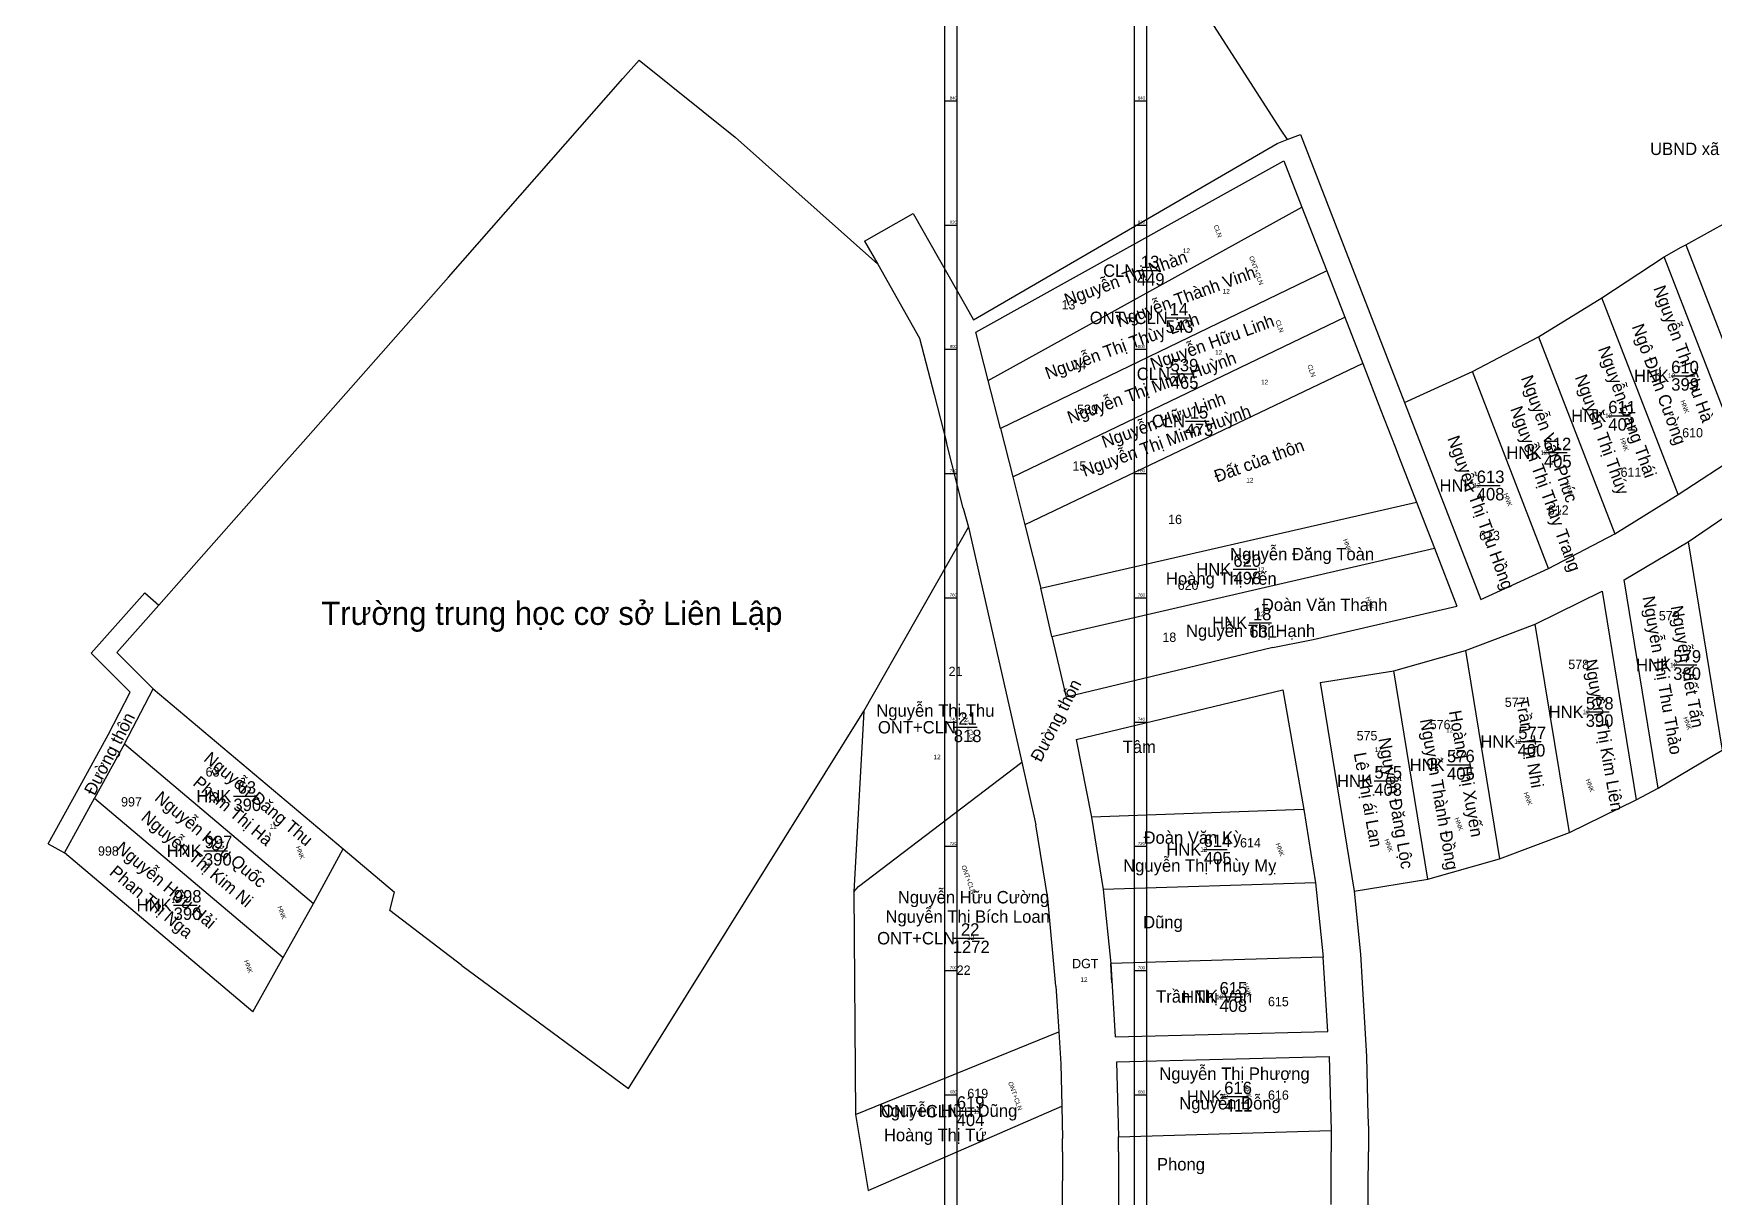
# Model space of a CAD drawing. Extents: x 547747 to 549324, y 1837450 to 1838029.
# Drawn here: x 548838.5 to 549109.1, y 1837605.4 to 1837792.7 of the extents above; entities that cross this region are included whole.
import ezdxf

# ---------------------------------------------------------------- set-up
doc = ezdxf.new("R2010")
doc.units = 0
for name, color, linetype in [('Level 10', 7, 'Continuous'), ('Level 13', 7, 'Continuous'), ('Level 14', 7, 'Continuous'), ('Level 15', 7, 'Continuous'), ('Level 16', 7, 'Continuous'), ('Level 18', 7, 'Continuous'), ('Level 19', 7, 'Continuous'), ('Level 2', 7, 'Continuous'), ('Level 21', 7, 'Continuous'), ('Level 3', 7, 'Continuous'), ('Level 4', 7, 'Continuous'), ('Level 57', 7, 'Continuous'), ('Level 58', 7, 'Continuous'), ('Level 63', 7, 'Continuous')]:
    doc.layers.add(name, color=color, linetype=linetype)

msp = doc.modelspace()

# ---------------------------------------------------------------- linework, layer by layer
at = {"layer": 'Level 10'}
for p, q in [((549017.34, 1837811.37), (549039.34, 1837777.21)), ((548933.38, 1837785.49), (548936.01, 1837788.48)), ((548936.01, 1837788.48), (548951.47, 1837776.07)), ((548905.28, 1837753.52), (548933.38, 1837785.49)), ((549039.34, 1837777.21), (549040.33, 1837775.68)), ((548951.47, 1837776.07), (548974.41, 1837755.62)), ((548989.81, 1837746.65), (549038.74, 1837775.06)), ((549038.74, 1837775.06), (549040.33, 1837775.68)), ((549040.33, 1837775.68), (549041.6, 1837776.17)), ((549041.6, 1837776.17), (549042.46, 1837776.5)), ((549042.46, 1837776.5), (549059.22, 1837733.34)), ((548990.19, 1837744.65), (549039.82, 1837772.26)), ((549039.82, 1837772.26), (549042.71, 1837764.8)), ((548972.3, 1837759.35), (548980.14, 1837763.77)), ((548980.14, 1837763.77), (548988.57, 1837748.84)), ((548992.19, 1837736.9), (549042.71, 1837764.8)), ((549042.71, 1837764.8), (549046.7, 1837754.55)), ((549104.52, 1837758.75), (549115.01, 1837764.58)), ((548972.3, 1837759.35), (548974.41, 1837755.62)), ((549101.03, 1837756.79), (549103.79, 1837758.34)), ((549103.79, 1837758.34), (549104.52, 1837758.75)), ((549104.52, 1837758.75), (549116.81, 1837727.05)), ((548974.41, 1837755.62), (548981.15, 1837743.7)), ((549090.99, 1837750.22), (549101.03, 1837756.79)), ((549113.32, 1837725.09), (549101.03, 1837756.79)), ((548905.28, 1837753.52), (548881.91, 1837727)), ((549046.7, 1837754.55), (548994.18, 1837729.15)), ((549046.7, 1837754.55), (549049.6, 1837747.09)), ((549080.78, 1837743.92), (549090.99, 1837750.22)), ((549103.28, 1837718.52), (549090.99, 1837750.22)), ((548988.57, 1837748.84), (548989.81, 1837746.65)), ((548992.19, 1837736.9), (548990.19, 1837744.65)), ((548996.15, 1837721.4), (549049.6, 1837747.09)), ((549049.6, 1837747.09), (549052.5, 1837739.64)), ((548981.15, 1837743.7), (548983.48, 1837734.65)), ((549070.15, 1837738.35), (549080.78, 1837743.92)), ((549080.78, 1837743.92), (549093.07, 1837712.22)), ((549052.5, 1837739.64), (548998.1, 1837713.64)), ((549052.5, 1837739.64), (549055.36, 1837732.24)), ((548994.18, 1837729.15), (548992.19, 1837736.9)), ((549059.22, 1837733.34), (549070.15, 1837738.35)), ((549082.44, 1837706.65), (549070.15, 1837738.35)), ((548983.48, 1837734.65), (548985.46, 1837726.94)), ((549055.36, 1837732.24), (549057.7, 1837726.21)), ((549059.22, 1837733.34), (549071.53, 1837701.65)), ((548994.18, 1837729.15), (548996.15, 1837721.4)), ((548881.91, 1837727), (548878.81, 1837723.52)), ((548988.15, 1837716.32), (548985.46, 1837726.94)), ((549057.7, 1837726.21), (549058.25, 1837724.78)), ((548858.64, 1837700.74), (548878.81, 1837723.52)), ((549058.25, 1837724.78), (549061.16, 1837717.33)), ((549103.28, 1837718.52), (549113.32, 1837725.09)), ((548996.15, 1837721.4), (548998.1, 1837713.64)), ((549093.07, 1837712.22), (549103.28, 1837718.52)), ((548988.15, 1837716.32), (548989.01, 1837713.26)), ((549000.65, 1837703.45), (549061.16, 1837717.33)), ((549061.16, 1837717.33), (549064.06, 1837709.88)), ((549104.89, 1837710.95), (549110.8, 1837714.94)), ((548972.18, 1837683.66), (548989.01, 1837713.26)), ((548989.01, 1837713.26), (548989.19, 1837712.59)), ((548989.19, 1837712.59), (548997.6, 1837675.48)), ((548998.1, 1837713.64), (549000.65, 1837703.45)), ((549082.44, 1837706.65), (549093.07, 1837712.22)), ((549002.47, 1837695.66), (549064.06, 1837709.88)), ((549064.06, 1837709.88), (549067.68, 1837700.56)), ((549094.59, 1837704.8), (549104.89, 1837710.95)), ((549104.89, 1837710.95), (549110.4, 1837677.4)), ((549071.53, 1837701.65), (549082.44, 1837706.65)), ((549100.09, 1837671.25), (549094.59, 1837704.8)), ((548847.77, 1837692.99), (548856.42, 1837702.71)), ((548856.42, 1837702.71), (548858.64, 1837700.74)), ((549002.47, 1837695.66), (549000.65, 1837703.45)), ((549080.28, 1837697.66), (549091.03, 1837702.98)), ((549091.03, 1837702.98), (549096.54, 1837669.41)), ((548851.89, 1837693.11), (548858.64, 1837700.74)), ((549044.54, 1837695.18), (549067.68, 1837700.56)), ((549069.05, 1837693.43), (549080.28, 1837697.66)), ((549085.77, 1837664.11), (549080.28, 1837697.66)), ((549002.47, 1837695.66), (549004.77, 1837685.93)), ((549038.02, 1837693.89), (549004.77, 1837685.93)), ((549038.02, 1837693.89), (549044.54, 1837695.18)), ((549057.5, 1837690.18), (549069.05, 1837693.43)), ((549069.05, 1837693.43), (549074.54, 1837659.88)), ((548854.05, 1837686.71), (548847.77, 1837692.99)), ((548857.73, 1837687.27), (548851.89, 1837693.11)), ((549045.65, 1837688.27), (549057.5, 1837690.18)), ((549045.65, 1837688.27), (549051.13, 1837654.71)), ((549062.99, 1837656.63), (549057.5, 1837690.18)), ((548850.48, 1837679.85), (548854.05, 1837686.71)), ((548853.11, 1837678.4), (548857.73, 1837687.27)), ((548857.73, 1837687.27), (548888.33, 1837661.5)), ((549006.34, 1837679.09), (549039.65, 1837687.08)), ((549039.65, 1837687.08), (549043.01, 1837667.86)), ((548934.26, 1837622.92), (548972.18, 1837683.66)), ((548972.18, 1837683.66), (548970.57, 1837654.58)), ((548845.66, 1837671.08), (548850.48, 1837679.85)), ((548853.11, 1837678.4), (548848.29, 1837669.64)), ((548853.11, 1837678.4), (548883.55, 1837652.71)), ((549006.34, 1837679.09), (549008.82, 1837666.62)), ((549100.09, 1837671.25), (549110.4, 1837677.4)), ((548971.32, 1837655.44), (548997.6, 1837675.48)), ((548997.6, 1837675.48), (548999.89, 1837665.35)), ((548840.85, 1837662.31), (548845.66, 1837671.08)), ((548843.48, 1837660.87), (548848.29, 1837669.64)), ((548848.29, 1837669.64), (548878.66, 1837643.99)), ((549085.77, 1837664.11), (549096.54, 1837669.41)), ((549096.54, 1837669.41), (549100.09, 1837671.25)), ((549043.01, 1837667.86), (549008.82, 1837666.62)), ((549008.82, 1837666.62), (549010.69, 1837654.94)), ((549043.01, 1837667.86), (549044.9, 1837656.01)), ((549001.79, 1837653.53), (548999.89, 1837665.35)), ((549074.54, 1837659.88), (549085.77, 1837664.11)), ((548840.85, 1837662.31), (548843.48, 1837660.87)), ((548873.77, 1837635.27), (548843.48, 1837660.87)), ((548883.55, 1837652.71), (548888.33, 1837661.5)), ((548888.33, 1837661.5), (548896.59, 1837654.55)), ((549062.99, 1837656.63), (549074.54, 1837659.88)), ((548970.57, 1837654.58), (548971.32, 1837655.44)), ((549044.9, 1837656.01), (549010.69, 1837654.94)), ((549044.9, 1837656.01), (549046.14, 1837644.07)), ((549051.13, 1837654.71), (549062.99, 1837656.63)), ((548878.66, 1837643.99), (548883.55, 1837652.71)), ((548895.84, 1837651.57), (548896.59, 1837654.55)), ((548970.57, 1837654.58), (548970.84, 1837618.76)), ((549003.11, 1837639.39), (549001.79, 1837653.53)), ((549010.69, 1837654.94), (549011.92, 1837643.03)), ((549051.13, 1837654.71), (549052.13, 1837644.53)), ((548907.45, 1837642.7), (548895.84, 1837651.57)), ((549052.13, 1837644.53), (549052.41, 1837639.93)), ((548873.77, 1837635.27), (548878.66, 1837643.99)), ((548907.45, 1837642.7), (548934.26, 1837622.92)), ((549046.14, 1837644.07), (549011.92, 1837643.03)), ((549011.92, 1837643.03), (549012.63, 1837631.24)), ((549046.87, 1837632.09), (549046.14, 1837644.07)), ((549003.11, 1837639.39), (549003.56, 1837632.1)), ((549052.41, 1837639.93), (549053.12, 1837628.06)), ((548970.84, 1837618.76), (549003.57, 1837632.03)), ((549003.56, 1837632.1), (549003.57, 1837632.03)), ((549003.57, 1837632.03), (549003.88, 1837626.87)), ((549012.63, 1837631.24), (549046.87, 1837632.09)), ((549003.88, 1837626.87), (549004.05, 1837620.1)), ((549012.88, 1837627.24), (549047.12, 1837628.09)), ((549012.88, 1837627.24), (549013.17, 1837615.16)), ((549047.12, 1837628.09), (549047.41, 1837616.15)), ((549053.12, 1837628.06), (549053.35, 1837618.58)), ((548972.89, 1837606.52), (549004.05, 1837620.1)), ((549004.05, 1837620.1), (549004.17, 1837614.89)), ((548970.84, 1837618.76), (548972.89, 1837606.52)), ((549053.35, 1837618.58), (549053.41, 1837616.3)), ((549004.17, 1837612.74), (549004.17, 1837614.89)), ((549013.17, 1837615.16), (549047.41, 1837616.15)), ((549013.17, 1837612.75), (549013.17, 1837615.16)), ((549047.41, 1837616.15), (549047.41, 1837612.75)), ((549053.41, 1837616.3), (549053.41, 1837612.74)), ((549004.17, 1837612.74), (549004.18, 1837608.08)), ((549013.17, 1837612.75), (549013.18, 1837606.65)), ((549047.4, 1837606.65), (549047.41, 1837612.75)), ((549053.4, 1837606.64), (549053.41, 1837612.74)), ((549004.18, 1837606.64), (549004.18, 1837608.08)), ((549004.18, 1837603.02), (549004.18, 1837606.64)), ((549013.18, 1837606.65), (549013.18, 1837602.92)), ((549047.4, 1837604.27), (549047.4, 1837606.65)), ((549053.4, 1837604.17), (549053.4, 1837606.64))]:
    msp.add_line(p, q, dxfattribs=at)
at = {"layer": 'Level 16'}
for p, q in [((549016.12, 1837754.58), (549019.88, 1837754.58)), ((549020.74, 1837746.98), (549024.54, 1837746.98)), ((549021.53, 1837737.97), (549025.35, 1837737.97)), ((549102.15, 1837737.66), (549105.95, 1837737.66)), ((549092.03, 1837731.22), (549095.63, 1837731.22)), ((549023.95, 1837730.37), (549027.75, 1837730.37)), ((549081.61, 1837725.28), (549085.43, 1837725.28)), ((549070.83, 1837720), (549074.63, 1837720)), ((549031.66, 1837706.5), (549035.46, 1837706.5)), ((549034.23, 1837697.9), (549037.83, 1837697.9)), ((549102.49, 1837691.1), (549106.29, 1837691.1)), ((549088.4, 1837683.54), (549092.2, 1837683.54)), ((548986.63, 1837681.09), (548990.43, 1837681.09)), ((549077.41, 1837678.77), (549081.25, 1837678.77)), ((549066.02, 1837675.03), (549069.85, 1837675.03)), ((549054.32, 1837672.44), (549058.14, 1837672.44)), ((548870.66, 1837669.99), (548874.46, 1837669.99)), ((548865.89, 1837661.2), (548869.73, 1837661.2)), ((549026.85, 1837661.4), (549030.67, 1837661.4)), ((548861.04, 1837652.46), (548864.84, 1837652.46)), ((548986.51, 1837647.12), (548991.57, 1837647.12)), ((549029.39, 1837637.66), (549033.21, 1837637.66)), ((549030.15, 1837621.62), (549033.98, 1837621.62)), ((548987.13, 1837619.27), (548990.89, 1837619.27))]:
    msp.add_line(p, q, dxfattribs=at)
at = {"layer": 'Level 57'}
msp.add_lwpolyline([(549011.92, 1837643.03), (549011.91, 1837643.03), (549012.1, 1837639.91)], close=True, dxfattribs=at)
msp.add_lwpolyline([(549011.92, 1837643.03), (549011.91, 1837643.03), (549012.1, 1837639.91)], close=True, dxfattribs=at)
at = {"layer": 'Level 58'}
for p, q in [((549015.69, 1837781.92), (549017.69, 1837781.92)), ((549015.69, 1837781.92), (549017.69, 1837781.92)), ((549015.69, 1837781.92), (549017.69, 1837781.92)), ((549015.69, 1837781.92), (549017.69, 1837781.92)), ((549015.69, 1837781.92), (549017.69, 1837781.92)), ((549015.69, 1837761.92), (549017.69, 1837761.92)), ((549015.69, 1837761.92), (549017.69, 1837761.92)), ((549015.69, 1837761.92), (549017.69, 1837761.92)), ((549015.69, 1837761.92), (549017.69, 1837761.92)), ((549015.69, 1837761.92), (549017.69, 1837761.92)), ((549015.69, 1837741.92), (549017.69, 1837741.92)), ((549015.69, 1837741.92), (549017.69, 1837741.92)), ((549015.69, 1837741.92), (549017.69, 1837741.92)), ((549015.69, 1837741.92), (549017.69, 1837741.92)), ((549015.69, 1837741.92), (549017.69, 1837741.92)), ((549015.69, 1837721.92), (549017.69, 1837721.92)), ((549015.69, 1837721.92), (549017.69, 1837721.92)), ((549015.69, 1837721.92), (549017.69, 1837721.92)), ((549015.69, 1837721.92), (549017.69, 1837721.92)), ((549015.69, 1837721.92), (549017.69, 1837721.92)), ((549015.69, 1837701.92), (549017.69, 1837701.92)), ((549015.69, 1837701.92), (549017.69, 1837701.92)), ((549015.69, 1837701.92), (549017.69, 1837701.92)), ((549015.69, 1837701.92), (549017.69, 1837701.92)), ((549015.69, 1837701.92), (549017.69, 1837701.92)), ((549015.69, 1837681.92), (549017.69, 1837681.92)), ((549015.69, 1837681.92), (549017.69, 1837681.92)), ((549015.69, 1837681.92), (549017.69, 1837681.92)), ((549015.69, 1837681.92), (549017.69, 1837681.92)), ((549015.69, 1837681.92), (549017.69, 1837681.92)), ((549015.69, 1837661.92), (549017.69, 1837661.92)), ((549015.69, 1837661.92), (549017.69, 1837661.92)), ((549015.69, 1837661.92), (549017.69, 1837661.92)), ((549015.69, 1837661.92), (549017.69, 1837661.92)), ((549015.69, 1837661.92), (549017.69, 1837661.92)), ((549015.69, 1837641.92), (549017.69, 1837641.92)), ((549015.69, 1837641.92), (549017.69, 1837641.92)), ((549015.69, 1837641.92), (549017.69, 1837641.92)), ((549015.69, 1837641.92), (549017.69, 1837641.92)), ((549015.69, 1837641.92), (549017.69, 1837641.92)), ((549015.69, 1837621.92), (549017.69, 1837621.92)), ((549015.69, 1837621.92), (549017.69, 1837621.92)), ((549015.69, 1837621.92), (549017.69, 1837621.92)), ((549015.69, 1837621.92), (549017.69, 1837621.92)), ((549015.69, 1837621.92), (549017.69, 1837621.92))]:
    msp.add_line(p, q, dxfattribs=at)
for points in [[(548680.32, 1837463.19), (548680.32, 1837963.29), (549017.69, 1837963.29), (549017.69, 1837463.19)], [(548680.32, 1837463.19), (548680.32, 1837963.29), (549017.69, 1837963.29), (549017.69, 1837463.19)], [(548680.32, 1837463.19), (548680.32, 1837963.29), (549017.69, 1837963.29), (549017.69, 1837463.19)], [(548680.32, 1837463.19), (548680.32, 1837963.29), (549017.69, 1837963.29), (549017.69, 1837463.19)], [(548680.32, 1837463.19), (548680.32, 1837963.29), (549017.69, 1837963.29), (549017.69, 1837463.19)], [(548682.32, 1837961.29), (549015.69, 1837961.29), (549015.69, 1837465.19), (548682.32, 1837465.19)], [(548682.32, 1837465.19), (548682.32, 1837961.29), (549015.69, 1837961.29), (549015.69, 1837465.19)], [(548682.32, 1837465.19), (548682.32, 1837961.29), (549015.69, 1837961.29), (549015.69, 1837465.19)], [(548682.32, 1837465.19), (548682.32, 1837961.29), (549015.69, 1837961.29), (549015.69, 1837465.19)], [(548682.32, 1837465.19), (548682.32, 1837961.29), (549015.69, 1837961.29), (549015.69, 1837465.19)], [(548682.32, 1837465.19), (548682.32, 1837961.29), (549015.69, 1837961.29), (549015.69, 1837465.19)]]:
    msp.add_lwpolyline(points, close=True, dxfattribs=at)
at = {"layer": 'Level 63'}
for p, q in [((548985.21, 1837781.92), (548987.21, 1837781.92)), ((548985.21, 1837761.92), (548987.21, 1837761.92)), ((548985.21, 1837741.92), (548987.21, 1837741.92)), ((548985.21, 1837721.92), (548987.21, 1837721.92)), ((548985.21, 1837701.92), (548987.21, 1837701.92)), ((548985.21, 1837681.92), (548987.21, 1837681.92)), ((548985.21, 1837661.92), (548987.21, 1837661.92)), ((548985.21, 1837641.92), (548987.21, 1837641.92)), ((548985.21, 1837621.92), (548987.21, 1837621.92))]:
    msp.add_line(p, q, dxfattribs=at)
for points in [[(548985.21, 1837463.45), (548985.21, 1837963.55), (549322.58, 1837963.55), (549322.58, 1837463.45)], [(548987.21, 1837465.45), (548987.21, 1837961.55), (549320.58, 1837961.55), (549320.58, 1837465.45)]]:
    msp.add_lwpolyline(points, close=True, dxfattribs=at)

# ---------------------------------------------------------------- texts
at = {"layer": 'Level 13'}
for s, p in [('UBND xã', (549098.77, 1837773.19)), ('Nguyễn Đăng Toàn', (549031.15, 1837707.95)), ('Đoàn Văn Thanh', (549036.26, 1837699.8)), ('Nguyễn Thị Thu', (548974.18, 1837682.76)), ('Tâm', (549013.85, 1837676.93)), ('Tâm', (549013.85, 1837676.93)), ('Tâm', (549013.85, 1837676.93)), ('Tâm', (549013.85, 1837676.93)), ('Đoàn Văn Kỳ', (549017.21, 1837662.32)), ('Nguyễn Hữu Cường', (548977.65, 1837652.72)), ('Dũng', (549017.14, 1837648.71)), ('Trần Thị Vân', (549019.23, 1837636.75)), ('Nguyễn Hữu Dũng', (548974.58, 1837618.36)), ('Nguyễn Đỗng', (549022.96, 1837619.55)), ('Phong', (549019.37, 1837609.73)), ('Phong', (549019.37, 1837609.73))]:
    msp.add_text(s, height=2, dxfattribs=at).set_placement(p)
for s, rotation, p in [('Nguyễn Thị Nhàn', 20, (549004.9, 1837748.88)), ('Nguyễn Thành Vinh', 20, (549013.23, 1837745.43)), ('Nguyễn Hữu Linh', 20, (549018.75, 1837738.52)), ('Ngô Đình Cường', 290, (549095.8, 1837745.58)), ('Nguyễn Đang Thái', 290, (549090.35, 1837741.99)), ('Nguyễn Văn Phúc', 290, (549077.95, 1837737.31)), ('Nguyễn Hữu Linh', 20, (549010.91, 1837725.99)), ('Đất của thôn', 20, (549029.03, 1837720.46)), ('Nguyễn Thị Thu Hồng', 290, (549066.09, 1837727.58)), ('Nguyễn Viết Tấn', 280, (549102.07, 1837700.49)), ('Đường thôn', 62.794, (549000.69, 1837675.33)), ('Đường thôn', 62.794, (548848.31, 1837669.96)), ('Nguyễn Thành Đồng', 280, (549061.7, 1837682.26)), ('Nguyễn Đăng Thu', 320, (548865.75, 1837675.76)), ('Nguyễn Đăng Lộc', 280, (549055.01, 1837679.23)), ('Nguyễn Hữu Quốc', 320, (548857.83, 1837669.44)), ('Nguyễn Hữu Hải', 320, (548851.58, 1837661.31))]:
    msp.add_text(s, height=2, rotation=rotation, dxfattribs=at).set_placement(p)
at = {"layer": 'Level 14'}
for s, p in [('13', (549016.78, 1837754.98)), ('14', (549021.41, 1837747.38)), ('539', (549021.57, 1837738.37)), ('610', (549102.16, 1837738.06)), ('15', (549024.65, 1837730.77)), ('611', (549092.04, 1837731.62)), ('612', (549081.62, 1837725.68)), ('613', (549070.86, 1837720.4)), ('620', (549031.67, 1837706.9)), ('18', (549034.82, 1837698.3)), ('579', (549102.52, 1837691.5)), ('578', (549088.43, 1837683.94)), ('21', (548987.39, 1837681.48)), ('577', (549077.55, 1837679.17)), ('576', (549066.07, 1837675.43)), ('575', (549054.38, 1837672.84)), ('63', (548871.34, 1837670.39)), ('997', (548866.03, 1837661.6)), ('614', (549026.87, 1837661.8)), ('998', (548861.07, 1837652.86)), ('22', (548987.8, 1837647.52)), ('615', (549029.45, 1837638.06)), ('616', (549030.2, 1837622.02)), ('619', (548987.14, 1837619.67))]:
    msp.add_text(s, height=2, dxfattribs=at).set_placement(p)
at = {"layer": 'Level 15'}
for s, rotation, p in [('Nguyễn Thị Thu Hà', 290, (549099.27, 1837751.76)), ('Nguyễn Thị Thùy Linh', 20, (549001.8, 1837737.04)), ('Nguyễn Thị Minh Huỳnh', 20, (549005.38, 1837729.92)), ('Nguyễn Thị Thúy', 290, (549086.63, 1837737.43)), ('Nguyễn Thị Minh Huỳnh', 20, (549007.74, 1837721.36)), ('Nguyễn Thị Thùy Trang', 290, (549076.22, 1837732.33)), ('Nguyễn Thị Thu Thảo', 280, (549097.54, 1837702.02)), ('Nguyễn Thị Kim Liên', 280, (549088.23, 1837691.85)), ('Trần Thị Nhi', 280, (549077.12, 1837685.66)), ('Hoàng Thị Xuyến', 280, (549066.37, 1837683.62)), ('Lê Thị ái Lan', 280, (549051.05, 1837676.85)), ('Phạm Thị Hà', 320, (548863.99, 1837671.87)), ('Nguyễn Thị Kim Ni', 320, (548855.65, 1837666.29)), ('Phan Thị Nga', 320, (548850.56, 1837657.48))]:
    msp.add_text(s, height=2, rotation=rotation, dxfattribs=at).set_placement(p)
for s, p in [('Hoàng Thị Yến', (549020.81, 1837704.01)), ('Nguyễn Thị Hạnh', (549024.04, 1837695.61)), ('Nguyễn Thị Thùy Mỵ', (549013.93, 1837657.82)), ('Nguyễn Thị Bích Loan', (548975.66, 1837649.6)), ('Nguyễn Thị Phượng', (549019.75, 1837624.31)), ('Hoàng Thị Tứ', (548975.41, 1837614.44))]:
    msp.add_text(s, height=2, dxfattribs=at).set_placement(p)
at = {"layer": 'Level 18'}
for s, p in [('12', (549023.54, 1837757.41)), ('12', (549029.95, 1837750.88)), ('12', (549028.75, 1837741.05)), ('12', (549036.13, 1837736.26)), ('12', (549101.65, 1837737.28)), ('12', (549091.53, 1837730.84)), ('12', (549081.11, 1837724.9)), ('12', (549033.75, 1837720.47)), ('12', (549070.33, 1837719.62)), ('12', (549070.33, 1837719.62)), ('12', (549035.53, 1837706.08)), ('12', (549035.53, 1837698.94)), ('12', (549101.99, 1837690.72)), ('12', (549087.9, 1837683.16)), ('12', (549065.94, 1837680.24)), ('12', (549054.44, 1837677.1)), ('12', (549076.91, 1837678.4)), ('12', (549076.91, 1837678.4)), ('12', (548983.39, 1837675.92)), ('12', (549054.62, 1837674.12)), ('11', (548876.49, 1837664.76)), ('12', (549026.34, 1837661.02)), ('11', (548865.86, 1837658.52)), ('11', (548860.7, 1837652.8)), ('12', (548988.82, 1837646.83)), ('12', (549007.04, 1837640.08)), ('12', (549007.04, 1837640.08)), ('12', (549028.89, 1837637.28)), ('12', (549029.65, 1837621.24)), ('12', (548989.83, 1837618.85))]:
    msp.add_text(s, height=0.75, dxfattribs=at).set_placement(p)
at = {"layer": 'Level 19'}
for s, p in [('CLN', (549028.49, 1837761.78)), ('ONT+CLN', (549034.19, 1837756.76)), ('CLN', (549038.43, 1837746.48)), ('CLN', (549043.56, 1837739.31)), ('HNK', (549103.64, 1837733.57)), ('HNK', (549093.91, 1837727.48)), ('HNK', (549085.04, 1837720.21)), ('HNK', (549075.14, 1837718.61)), ('HNK', (549049.3, 1837711.25)), ('HNK', (549052.94, 1837701.94)), ('ONT+CLN', (548987.85, 1837683.22)), ('HNK', (549104.08, 1837682.6)), ('HNK', (549088.37, 1837672.61)), ('HNK', (549078.39, 1837670.48)), ('HNK', (549067.26, 1837666.39)), ('HNK', (548880.71, 1837661.8)), ('HNK', (549038.46, 1837662.29)), ('HNK', (549055.97, 1837662.95)), ('ONT+CLN', (548987.85, 1837658.7)), ('HNK', (548877.76, 1837652.14)), ('HNK', (548872.36, 1837643.46)), ('HNK', (549033.22, 1837639.69)), ('ONT+CLN', (548995.38, 1837623.88)), ('HNK', (549033.22, 1837623.31))]:
    msp.add_text(s, height=0.75, rotation=290, dxfattribs=at).set_placement(p)
at = {"layer": 'Level 2'}
for s, p in [('CLN', (549010.7, 1837753.58)), ('ONT+CLN', (549008.55, 1837745.98)), ('CLN', (549016.11, 1837736.97)), ('HNK', (549096.18, 1837736.66)), ('CLN', (549018.53, 1837729.37)), ('HNK', (549086.06, 1837730.22)), ('HNK', (549075.64, 1837724.28)), ('HNK', (549064.86, 1837719)), ('HNK', (549025.69, 1837705.5)), ('HNK', (549028.26, 1837696.9)), ('HNK', (549096.52, 1837690.1)), ('HNK', (549082.43, 1837682.54)), ('ONT+CLN', (548974.44, 1837680.08)), ('HNK', (549071.44, 1837677.77)), ('HNK', (549060.05, 1837674.03)), ('HNK', (549048.35, 1837671.44)), ('HNK', (548864.69, 1837668.99)), ('HNK', (548859.92, 1837660.2)), ('HNK', (549020.88, 1837660.4)), ('HNK', (548855.07, 1837651.46)), ('ONT+CLN', (548974.32, 1837646.12)), ('HNK', (549023.42, 1837636.66)), ('ONT+CLN', (548974.94, 1837618.27)), ('HNK', (549024.18, 1837620.62))]:
    msp.add_text(s, height=2, dxfattribs=at).set_placement(p)
at = {"layer": 'Level 21'}
for s, p in [('13', (549004.01, 1837748.33)), ('14', (549005.77, 1837738.7)), ('539', (549006.52, 1837731.5)), ('610', (549103.94, 1837727.74)), ('15', (549005.77, 1837722.4)), ('611', (549094.02, 1837721.39)), ('16', (549021.17, 1837713.78)), ('612', (549082.31, 1837715.3)), ('613', (549071.25, 1837711.19)), ('613', (549071.25, 1837711.19)), ('620', (549022.71, 1837703.19)), ('579', (549100.18, 1837698.28)), ('18', (549020.25, 1837694.82)), ('21', (548985.82, 1837689.32)), ('578', (549085.6, 1837690.44)), ('577', (549075.38, 1837684.35)), ('577', (549075.38, 1837684.35)), ('575', (549051.52, 1837678.96)), ('575', (549051.52, 1837678.96)), ('576', (549063.29, 1837680.76)), ('576', (549063.29, 1837680.76)), ('63', (548866.19, 1837673.14)), ('997', (548852.58, 1837668.32)), ('998', (548848.86, 1837660.4)), ('614', (549032.75, 1837661.73)), ('22', (548987.13, 1837641.22)), ('DGT', (549005.71, 1837642.29)), ('DGT', (549005.71, 1837642.29)), ('615', (549037.25, 1837636.17)), ('619', (548988.84, 1837621.37)), ('616', (549037.25, 1837621.12))]:
    msp.add_text(s, height=1.5, dxfattribs=at).set_placement(p)
at = {"layer": 'Level 3'}
for s, p in [('449', (549016.13, 1837752.18)), ('543', (549020.77, 1837744.58)), ('465', (549021.59, 1837735.57)), ('399', (549102.18, 1837735.26)), ('473', (549023.98, 1837727.97)), ('401', (549092.04, 1837728.82)), ('405', (549081.67, 1837722.88)), ('408', (549070.86, 1837717.6)), ('498', (549031.69, 1837704.1)), ('631', (549034.24, 1837695.5)), ('380', (549102.5, 1837688.7)), ('390', (549088.41, 1837681.14)), ('818', (548986.66, 1837678.68)), ('400', (549077.44, 1837676.37)), ('405', (549066.08, 1837672.63)), ('408', (549054.36, 1837670.04)), ('390', (548870.67, 1837667.59)), ('390', (548865.92, 1837658.8)), ('405', (549026.91, 1837659)), ('390', (548861.05, 1837650.06)), ('1272', (548986.49, 1837644.72)), ('408', (549029.43, 1837635.26)), ('411', (549030.28, 1837619.22)), ('404', (548987.12, 1837616.87))]:
    msp.add_text(s, height=2, dxfattribs=at).set_placement(p)
at = {"layer": 'Level 4'}
msp.add_text('Trường trung học cơ sở Liên Lập', height=3.75, dxfattribs=at).set_placement((548884.8, 1837697.55))
at = {"layer": 'Level 58'}
for s, p in [('840', (549016.29, 1837782.12)), ('840', (549016.29, 1837782.12)), ('840', (549016.29, 1837782.12)), ('840', (549016.29, 1837782.12)), ('840', (549016.29, 1837782.12)), ('820', (549016.29, 1837762.12)), ('820', (549016.29, 1837762.12)), ('820', (549016.29, 1837762.12)), ('820', (549016.29, 1837762.12)), ('820', (549016.29, 1837762.12)), ('800', (549016.29, 1837742.12)), ('800', (549016.29, 1837742.12)), ('800', (549016.29, 1837742.12)), ('800', (549016.29, 1837742.12)), ('800', (549016.29, 1837742.12)), ('780', (549016.29, 1837722.12)), ('780', (549016.29, 1837722.12)), ('780', (549016.29, 1837722.12)), ('780', (549016.29, 1837722.12)), ('780', (549016.29, 1837722.12)), ('760', (549016.29, 1837702.12)), ('760', (549016.29, 1837702.12)), ('760', (549016.29, 1837702.12)), ('760', (549016.29, 1837702.12)), ('760', (549016.29, 1837702.12)), ('740', (549016.29, 1837682.12)), ('740', (549016.29, 1837682.12)), ('740', (549016.29, 1837682.12)), ('740', (549016.29, 1837682.12)), ('740', (549016.29, 1837682.12)), ('720', (549016.29, 1837662.12)), ('720', (549016.29, 1837662.12)), ('720', (549016.29, 1837662.12)), ('720', (549016.29, 1837662.12)), ('720', (549016.29, 1837662.12)), ('700', (549016.29, 1837642.12)), ('700', (549016.29, 1837642.12)), ('700', (549016.29, 1837642.12)), ('700', (549016.29, 1837642.12)), ('700', (549016.29, 1837642.12)), ('680', (549016.29, 1837622.12)), ('680', (549016.29, 1837622.12)), ('680', (549016.29, 1837622.12)), ('680', (549016.29, 1837622.12)), ('680', (549016.29, 1837622.12))]:
    msp.add_text(s, height=0.5, dxfattribs=at).set_placement(p)
at = {"layer": 'Level 63'}
for s, p in [('840', (548986.01, 1837782.12)), ('820', (548986.01, 1837762.12)), ('800', (548986.01, 1837742.12)), ('780', (548986.01, 1837722.12)), ('760', (548986.01, 1837702.12)), ('740', (548986.01, 1837682.12)), ('720', (548986.01, 1837662.12)), ('700', (548986.01, 1837642.12)), ('680', (548986.01, 1837622.12))]:
    msp.add_text(s, height=0.5, dxfattribs=at).set_placement(p)

doc.saveas('drawing.dxf')
